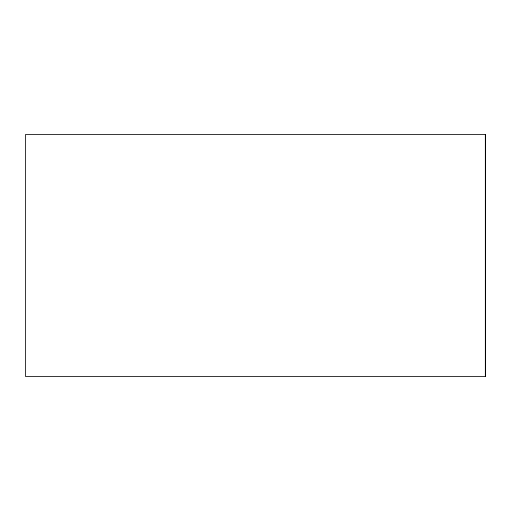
<?xml version="1.0" encoding="UTF-8"?>
<svg xmlns="http://www.w3.org/2000/svg" width="511" height="511" viewBox="0 0 511 511"><rect width="100%" height="100%" fill="white"/><g stroke="black" fill="none" stroke-linecap="round" stroke-linejoin="round"><path stroke-width="0.77" d="M485.341 134.476L485.341 376.524M485.45 134.476L25.55 134.476L25.55 376.524L485.45 376.524L485.45 134.476"/></g></svg>
